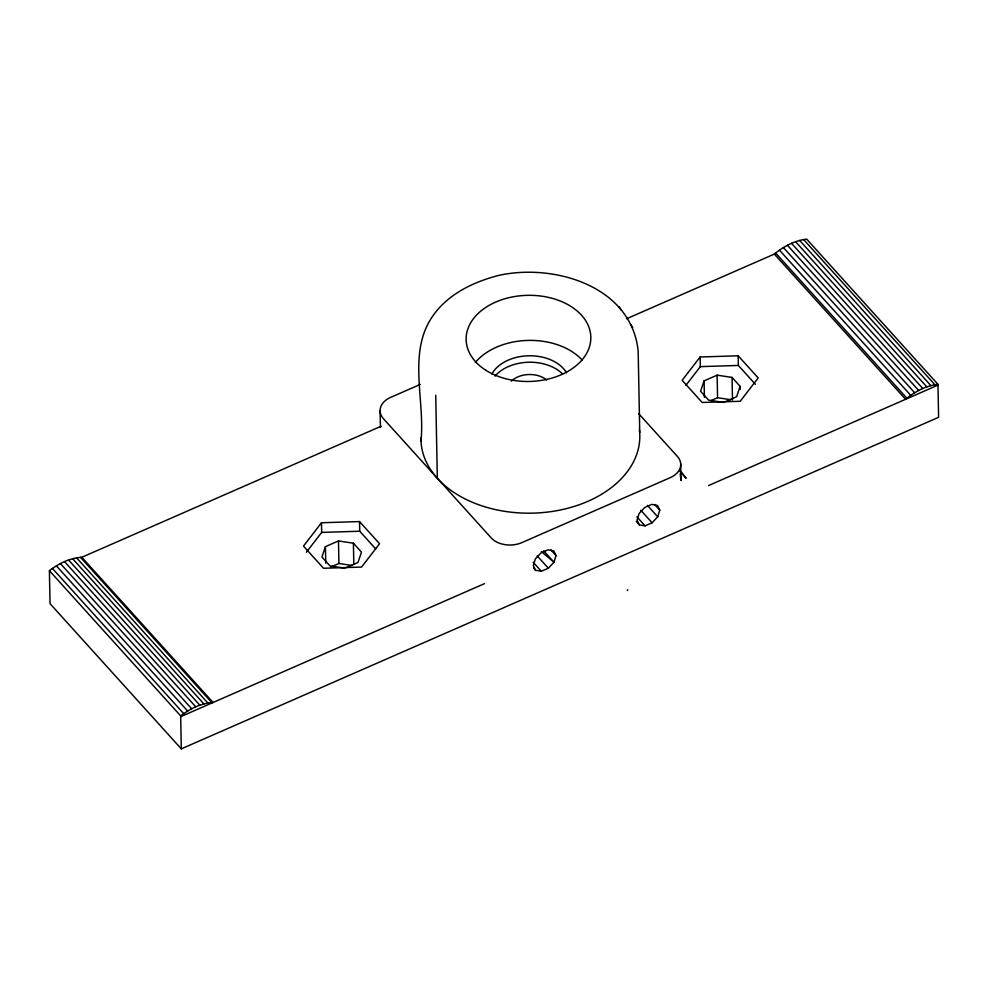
<?xml version="1.0" encoding="UTF-8"?>
<svg xmlns="http://www.w3.org/2000/svg" width="988" height="988" viewBox="0 0 988 988"><rect width="100%" height="100%" fill="white"/><g stroke="black" fill="none" stroke-linecap="round" stroke-linejoin="round"><path stroke-width="1.48" d="M627.269 590.577L627.788 589.638M535.582 570.261L533.31 565.531L535.373 558.899L540.979 552.909L548.007 549.834L553.749 550.859L556.034 555.577L553.972 562.209L548.352 568.211L541.338 571.274L535.582 570.261L533.52 567.964M657.712 516.786L659.774 510.154L657.502 505.436L651.747 504.411L644.732 507.486L639.125 513.476L637.062 520.108L639.335 524.838L645.09 525.851L652.105 522.776L657.712 516.786L647.436 505.411M346.232 567.631L357.977 562.493L361.485 552.144L353.408 543.215L338.489 540.93L325.447 546.648L321.927 556.997L330.004 565.926L344.936 568.199M704.098 380.862L700.578 391.211L708.655 400.152L723.587 402.425L736.628 396.719L740.135 386.357L732.059 377.428L717.127 375.156L704.098 380.862L704.407 397.386M321.495 522.751L303.489 546.105L323.521 568.261L361.546 567.063L379.553 543.721L359.533 521.565L321.495 522.751L321.68 532.409L306.379 552.255M700.146 356.977L682.14 380.318L702.172 402.474L740.197 401.289L758.204 377.947L738.172 355.791L700.146 356.977L700.331 366.634L685.919 385.308M626.516 318.791L774.333 254.089C783.558 246.444 794.673 240.504 806.702 239.133L937.97 384.344L938.6 417.307L181.298 748.867L50.03 603.656L49.4 570.694C58.749 563.531 69.889 557.961 81.806 557.281L381.282 426.161M937.97 384.344C925.941 385.715 914.826 391.656 905.588 399.288L774.333 254.089M181.298 748.867L180.668 715.905C190.005 708.742 201.157 703.172 213.075 702.493L81.806 557.281M420.283 384.418L390.618 397.398A22.267 15.388 -1.1 0 0 383.406 418.653L491.234 537.929A22.267 15.388 -1.1 0 0 521.886 542.61L670.185 477.686A22.267 15.376 -1.1 0 0 677.398 456.431L638.705 413.688M331.091 566.89L338.921 563.469L352.358 565.519M711.051 400.548L717.56 397.695L731.009 399.745M180.681 716.67L484.491 583.649M708.52 485.577L937.983 385.11M700.331 366.634L738.357 365.449L755.388 384.283M321.68 532.409L359.718 531.223L375.736 548.945M420.937 437.956A109.446 75.619 -1.1 0 0 531.556 513.167A109.446 75.619 -1.1 0 0 639.767 434.14L638.174 351.073C631.443 285.952 554.07 263.216 498.903 275.356C473.672 281.852 448.268 293.881 432.966 315.752C407.229 352.148 425.211 400.115 420.987 440.969M541.276 551.551L553.972 562.209L543.659 550.81M537.2 555.898L548.352 568.211M803.627 239.541L934.895 384.752M799.65 240.442L930.918 385.641M795.587 241.702L926.855 386.901M791.512 243.32L922.78 388.519M787.424 245.271L918.692 390.482M783.398 247.556L914.666 392.767M779.446 250.137L910.714 395.336M775.617 252.99L906.885 398.201M679.929 471.387L686.104 478.217L681.312 472.042M654.612 504.448L659.774 510.154M640.804 510.277L652.105 522.776M636.914 516.823L645.09 525.851M636.272 521.442L639.335 524.838M550.909 549.921L556.034 555.577M533.162 562.234L541.338 571.274M80.485 557.331L211.753 702.53M76.619 557.837L207.888 703.048M72.643 558.726L203.911 703.938M68.58 559.998L199.848 705.197M64.504 561.604L195.772 706.815M60.416 563.568L191.684 708.779M56.39 565.852L187.658 711.051M52.438 568.433L183.706 713.632M49.4 570.694L180.668 715.905M630.542 324.212L632.765 327.633M619.118 306.823L621.106 309.874M680.189 473.907L681.028 480.44L680.72 464.027M740.135 386.357L740.197 389.371M738.172 355.791L738.357 365.449M732.059 377.428L732.491 399.967M717.127 375.156L717.56 397.695M435.733 395.237L437.326 478.291M380.084 411.057L380.405 427.483M359.533 521.565L359.718 531.223M353.408 543.215L353.815 564.247M338.489 540.93L338.921 563.469M325.447 546.648L325.756 563.172M475.29 362.534A62.355 43.077 -1.1 0 1 582.352 360.262M491.851 374.032A40.088 27.689 -1.1 0 1 528.988 355.779A40.088 27.689 -1.1 0 1 566.569 372.834M495.013 376.107A40.088 27.689 -1.1 0 1 562.592 373.995M511.389 381.096A22.267 15.388 -1.1 0 1 546.71 379.997M639.372 429.595A109.446 75.619 -1.1 0 1 639.681 432.633M485.763 370.216A62.355 43.077 -1.1 0 0 589.169 347.653A62.355 43.077 -1.1 0 0 510.5 297.326A62.355 43.077 -1.1 0 0 485.763 370.216"/></g></svg>
